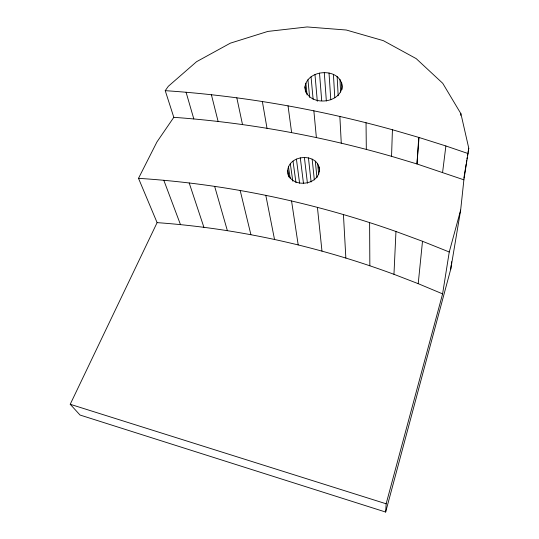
<?xml version="1.0" encoding="UTF-8"?>
<svg xmlns="http://www.w3.org/2000/svg" width="539" height="539" viewBox="0 0 539 539"><rect width="100%" height="100%" fill="white"/><g stroke="black" fill="none" stroke-linecap="round" stroke-linejoin="round"><path stroke-width="0.81" d="M463.89 179.824L416.97 163.964L391.55 156.33L392.426 129.751C318.253 109.188 242.058 95.794 165.237 90.667L173.807 117.327L156.937 141.959L138.51 178.335L157.105 222.634L70.225 404.284L80.028 415.037L385.661 512.05L450.739 269.17L460.656 210.082L463.89 179.824L468.775 148.218L460.906 113.702L442.741 83.309L416.189 58.616L383.33 40.654L346.287 30.016L307.129 26.95L267.836 31.417L230.355 43.16L196.56 61.702L168.323 86.287L165.237 90.667M385.661 512.05L386.153 503.79L442.6 293.876L418.21 283.669L393.962 274.311L395.963 231.494C313.078 202.226 226.265 183.927 138.51 178.335M418.749 137.405L416.97 163.964L419.032 137.485L392.426 129.751M418.21 283.669L422.502 241.283L395.963 231.494M450.739 269.17L451.19 265.053M451.365 263.409L451.547 261.759M442.6 172.325L445.881 145.968L419.032 137.485M460.67 115.359L460.906 113.702M442.6 293.876L449.256 251.996L460.656 210.082M463.87 178.119L466.188 163.997M466.457 162.34L466.734 160.676M467.003 159.018L467.279 157.354M467.549 155.697L467.825 154.033M468.095 152.375L468.775 148.218M287.705 170.27C289.423 153.804 318.973 152.84 319.459 170.277C318.084 187.073 287.799 188.023 287.705 170.27L288.702 176.927M304.98 86.873C307.419 68.702 340.635 67.287 342.191 86.483C340.217 105.078 306.017 106.486 304.98 86.873L305.532 92.236M173.807 117.327C247.495 122.616 320.543 135.983 391.55 156.33M157.105 222.634C238.009 228.415 317.916 246.215 393.962 274.311M70.225 404.284L386.153 503.79M445.881 145.968L468.209 153.588M422.502 241.283L449.256 251.996M163.822 180.296L180.484 224.628M189.196 182.957L203.904 227.296M186.076 92.23L193.811 118.93M214.643 186.332L227.37 230.645M211.389 94.716L218.113 121.45M240.172 190.442L250.904 234.681M236.816 97.795L242.503 124.563M265.801 195.3L274.513 239.424M262.358 101.494L267.007 128.275M287.988 173.639L288.237 175.296M291.545 200.919L298.195 244.888M288.5 166.922L290.204 178.449M290.312 163.809L292.805 181.165M293.007 161.148L295.985 182.701M288.035 105.826L291.619 132.594M296.41 159.113L299.59 183.213M300.284 157.833L303.511 183.644M304.387 157.388L307.425 183.226M308.429 157.819L311.104 181.987M317.417 207.326L321.978 251.086M312.155 159.093L314.331 179.911M305.856 83.201L307.048 94.891M315.308 161.127L316.959 177.749M307.924 79.779L309.656 97.37M317.673 163.795L318.711 174.569M319.095 166.915L319.486 171.099M311.043 76.841L313.132 99.317M313.86 110.791L316.373 137.546M314.985 74.571L317.309 101.271M319.499 73.129L321.709 100.705M324.289 72.59L326.351 101.036M329.026 73.008L330.784 99.782M333.412 74.348L334.793 97.768M343.437 214.542L345.856 258.046M339.86 116.424L341.268 143.145M337.144 76.531L338.175 95.74M339.974 79.408L340.601 92.028M341.699 82.804L342.016 89.514M366.042 122.737L366.318 149.397M369.613 222.587L369.848 265.781"/></g></svg>
